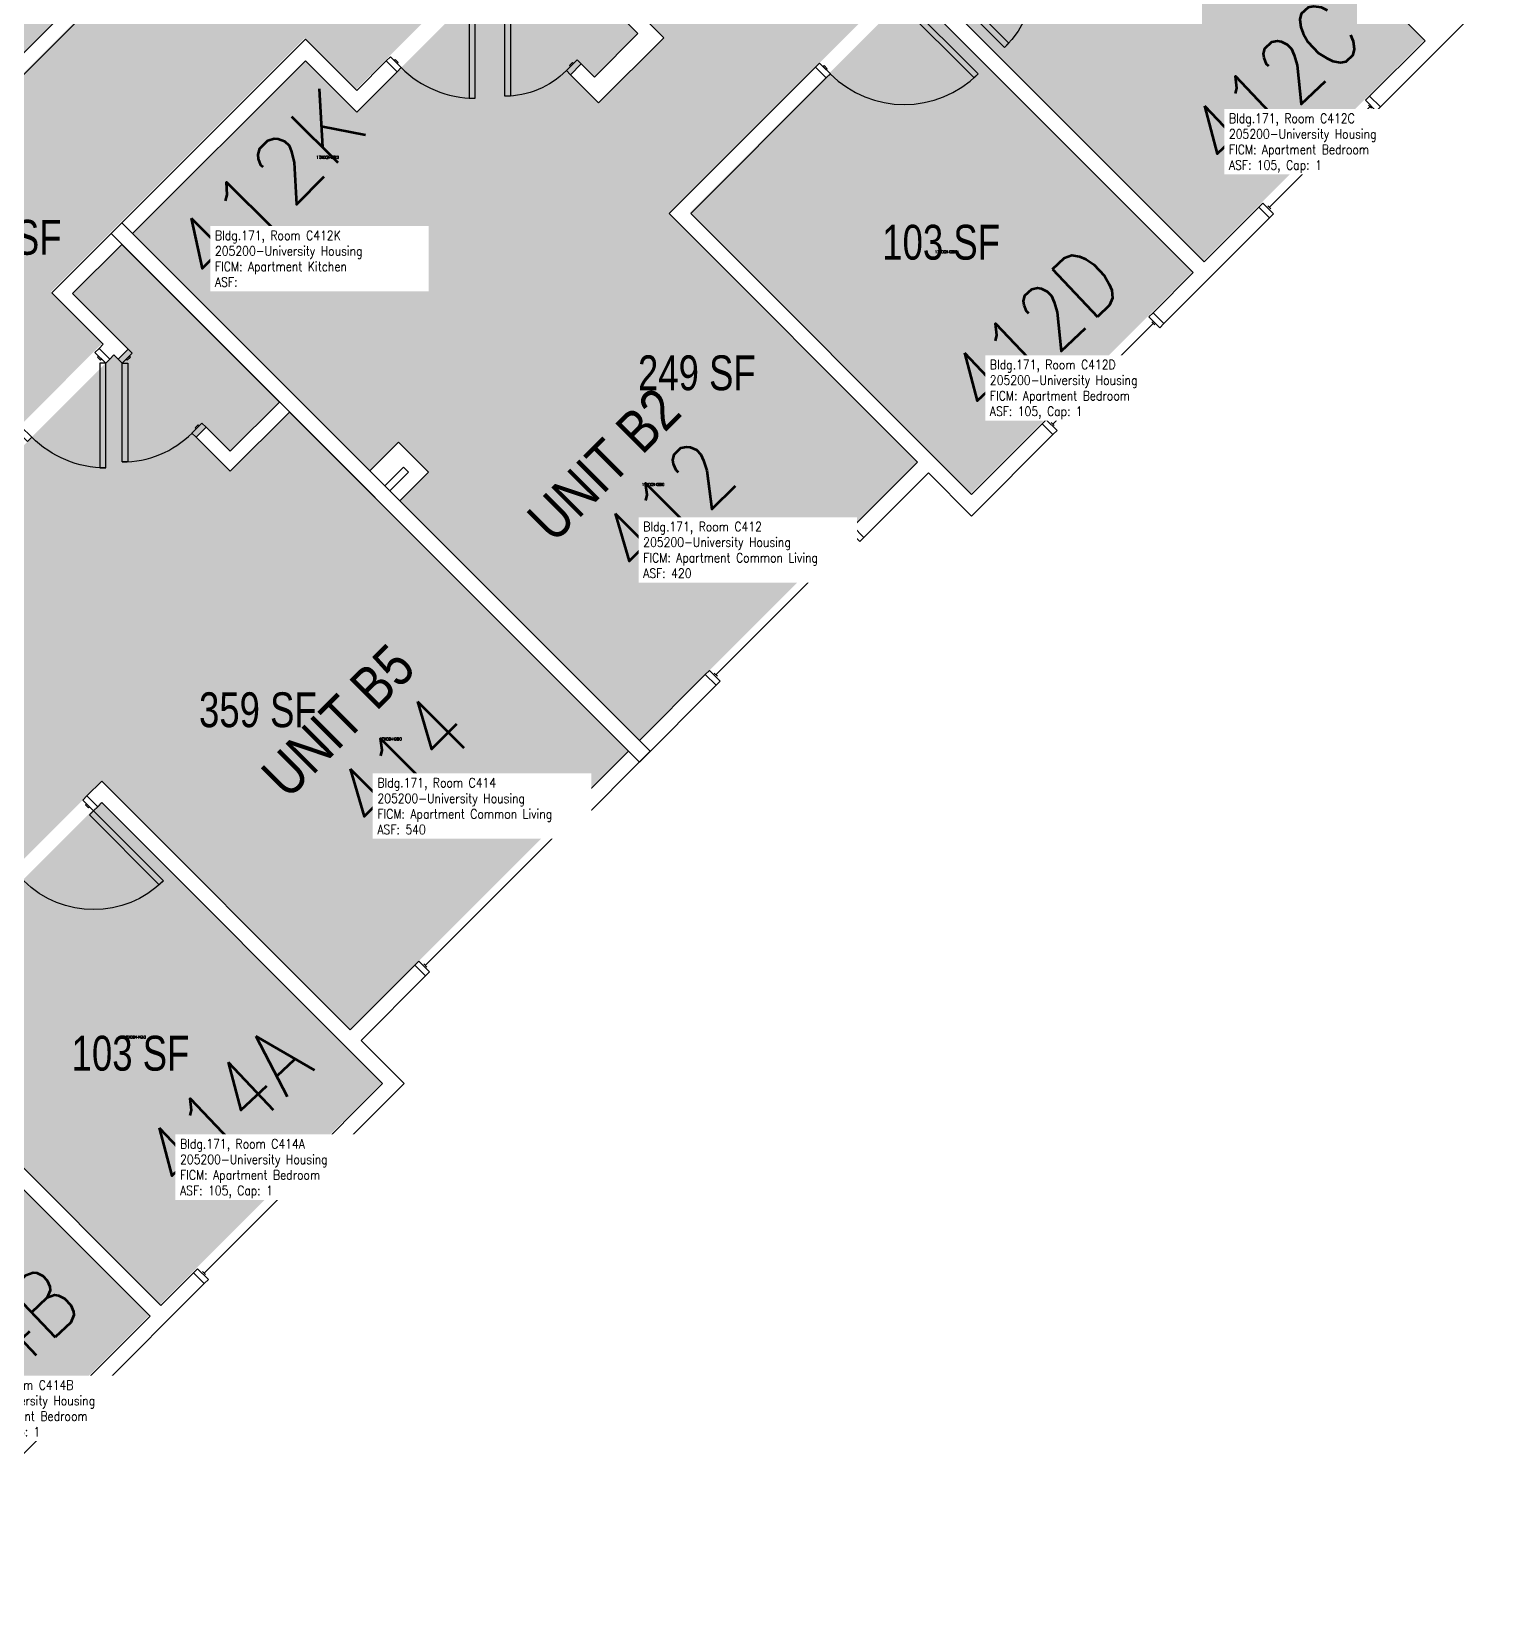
# Model space of a CAD drawing. Header units: inches. Extents: x 56 to 3925, y -1092 to 1470.
# Drawn here: x 1860 to 2361, y -762 to -216 of the extents above; entities that cross this region are included whole.
import ezdxf
from ezdxf.enums import TextEntityAlignment as Align

# ---------------------------------------------------------------- set-up
doc = ezdxf.new("R2010")
doc.units = ezdxf.units.IN
doc.header["$LTSCALE"] = 48
doc.header["$MEASUREMENT"] = 0
for name, color, linetype in [('A-DOOR', 2, 'Continuous'), ('A-GLAZ', 152, 'Continuous'), ('A-IDEN-RNUM', 7, 'Continuous'), ('A-IDEN-SNUM', 4, 'Continuous'), ('A-IDEN-VNUM', 4, 'Continuous'), ('A-MISC', 1, 'Continuous'), ('A-WALL', 5, 'Continuous'), ('AREA-TEXT', 3, 'Continuous'), ('Rooms-Category-Color', 7, 'Continuous'), ('Rooms-College-Color', 7, 'Continuous'), ('Rooms-Department-Color', 7, 'Continuous'), ('Rooms-Division-Color', 7, 'Continuous'), ('Rooms-Information', 7, 'Continuous')]:
    doc.layers.add(name, color=color, linetype=linetype)
doc.styles.add('AREA', font='arial.ttf', dxfattribs={"width": 0.75, "height": 12})
doc.styles.add('ROOMSNUMBER', font='txt.shx', dxfattribs={"height": 0.03})
doc.styles.add('ROOMVNUMBER', font='simplex.shx', dxfattribs={"width": 0.85})
doc.styles.get("Standard").update_dxf_attribs({"font": 'ARIALN.TTF'})

msp = doc.modelspace()

# ---------------------------------------------------------------- hatches: boundary and pattern name
at = {"layer": 'Rooms-Category-Color', "true_color": 0xadadad}
msp.add_hatch(color=253, dxfattribs=at).paths.add_polyline_path([(1409.39, -762.36), (1366.97, -719.93), (1766.42, -320.48), (1748.74, -302.81), (1806.95, -244.59), (1824.63, -262.27), (1954.76, -132.14), (1937.09, -114.46), (1995.3, -56.25), (2012.98, -73.93), (2229.46, 142.56), (2233.43, 138.59), (2257.31, 162.46), (2253.33, 166.43), (2269.51, 182.61), (2270.83, 181.29), (2279.14, 189.6), (2331.47, 137.27), (2332.88, 135.86), (2324.57, 127.55), (2321.92, 130.2), (2282.31, 90.59), (2272.33, 100.57), (2012.09, -159.66), (2029.77, -177.34), (1971.56, -235.55), (1953.88, -217.88), (1866.56, -305.19), (1884.24, -322.87), (1842.43, -364.68), (1824.75, -347)])
at = {"layer": 'Rooms-Category-Color', "true_color": 0x728ef3}
for points in [[(1986.69, -377.11), (2046.19, -317.61), (1971.86, -243.28), (2015.08, -200.06), (2021.41, -206.38), (2025.12, -202.67), (2018.79, -196.34), (2033.78, -181.35), (2068.69, -216.27), (2053.7, -231.26), (2049.16, -226.71), (2045.45, -230.43), (2055.12, -240.1), (2077.53, -217.68), (2067.72, -207.87), (2088.05, -187.54), (2097.86, -197.35), (2222.34, -72.88), (2212.53, -63.07), (2232.85, -42.74), (2273.87, -83.75), (2079.41, -278.2), (2164.97, -363.76), (2069.16, -459.58)], [(1824.93, -255.15), (1732.92, -163.13), (1782.52, -113.54), (1792.86, -123.88), (1802.76, -113.98), (1884.43, -195.65)], [(2339.42, -218.42), (2263.31, -294.52), (2166.62, -197.82), (2242.72, -121.72)], [(2259.6, -298.23), (2183.23, -374.6), (2086.54, -277.9), (2162.91, -201.54)], [(1954.18, -225.6), (2046.19, -317.61), (1996.59, -367.21), (1986.25, -356.87), (1976.35, -366.77), (1894.68, -285.1)], [(1609.8, -747.81), (1884.07, -473.54), (1969.63, -559.1), (2065.45, -463.29), (1948.69, -346.53), (1928.29, -366.92), (1916.53, -355.17), (1919.98, -351.72), (1928.29, -360.03), (1945.24, -343.08), (1890.97, -288.81), (1874.02, -305.76), (1893.11, -324.85), (1889.66, -328.3), (1888.25, -326.88), (1843, -372.14), (1825.32, -354.46), (1792.65, -387.13), (1802.55, -397.03), (1797.42, -402.15), (1840.11, -444.84), (1760.82, -524.12), (1765.95, -529.25), (1745, -550.2), (1735.2, -540.39), (1714.6, -560.99), (1721.67, -568.06), (1596.46, -693.27), (1589.39, -686.2), (1568.79, -706.8)], [(1904.1, -653.73), (1980.47, -577.36), (1883.77, -480.67), (1807.41, -557.03)], [(1824.29, -733.55), (1900.39, -657.44), (1803.69, -560.75), (1727.59, -636.85)]]:
    msp.add_hatch(color=171, dxfattribs=at).paths.add_polyline_path(points)
at = {"layer": 'Rooms-College-Color', "true_color": 0xadadad}
for points in [[(1409.39, -762.36), (1366.97, -719.93), (1766.42, -320.48), (1748.74, -302.81), (1806.95, -244.59), (1824.63, -262.27), (1954.76, -132.14), (1937.09, -114.46), (1995.3, -56.25), (2012.98, -73.93), (2229.46, 142.56), (2233.43, 138.59), (2257.31, 162.46), (2253.33, 166.43), (2269.51, 182.61), (2270.83, 181.29), (2279.14, 189.6), (2331.47, 137.27), (2332.88, 135.86), (2324.57, 127.55), (2321.92, 130.2), (2282.31, 90.59), (2272.33, 100.57), (2012.09, -159.66), (2029.77, -177.34), (1971.56, -235.55), (1953.88, -217.88), (1866.56, -305.19), (1884.24, -322.87), (1842.43, -364.68), (1824.75, -347)], [(1986.69, -377.11), (2046.19, -317.61), (1971.86, -243.28), (2015.08, -200.06), (2021.41, -206.38), (2025.12, -202.67), (2018.79, -196.34), (2033.78, -181.35), (2068.69, -216.27), (2053.7, -231.26), (2049.16, -226.71), (2045.45, -230.43), (2055.12, -240.1), (2077.53, -217.68), (2067.72, -207.87), (2088.05, -187.54), (2097.86, -197.35), (2222.34, -72.88), (2212.53, -63.07), (2232.85, -42.74), (2273.87, -83.75), (2079.41, -278.2), (2164.97, -363.76), (2069.16, -459.58)], [(1824.93, -255.15), (1732.92, -163.13), (1782.52, -113.54), (1792.86, -123.88), (1802.76, -113.98), (1884.43, -195.65)], [(2339.42, -218.42), (2263.31, -294.52), (2166.62, -197.82), (2242.72, -121.72)], [(2259.6, -298.23), (2183.23, -374.6), (2086.54, -277.9), (2162.91, -201.54)], [(1954.18, -225.6), (2046.19, -317.61), (1996.59, -367.21), (1986.25, -356.87), (1976.35, -366.77), (1894.68, -285.1)], [(1609.8, -747.81), (1884.07, -473.54), (1969.63, -559.1), (2065.45, -463.29), (1948.69, -346.53), (1928.29, -366.92), (1916.53, -355.17), (1919.98, -351.72), (1928.29, -360.03), (1945.24, -343.08), (1890.97, -288.81), (1874.02, -305.76), (1893.11, -324.85), (1889.66, -328.3), (1888.25, -326.88), (1843, -372.14), (1825.32, -354.46), (1792.65, -387.13), (1802.55, -397.03), (1797.42, -402.15), (1840.11, -444.84), (1760.82, -524.12), (1765.95, -529.25), (1745, -550.2), (1735.2, -540.39), (1714.6, -560.99), (1721.67, -568.06), (1596.46, -693.27), (1589.39, -686.2), (1568.79, -706.8)], [(1904.1, -653.73), (1980.47, -577.36), (1883.77, -480.67), (1807.41, -557.03)], [(1824.29, -733.55), (1900.39, -657.44), (1803.69, -560.75), (1727.59, -636.85)]]:
    msp.add_hatch(color=253, dxfattribs=at).paths.add_polyline_path(points)
at = {"layer": 'Rooms-Department-Color', "true_color": 0xacacac}
msp.add_hatch(color=253, dxfattribs=at).paths.add_polyline_path([(1409.39, -762.36), (1366.97, -719.93), (1766.42, -320.48), (1748.74, -302.81), (1806.95, -244.59), (1824.63, -262.27), (1954.76, -132.14), (1937.09, -114.46), (1995.3, -56.25), (2012.98, -73.93), (2229.46, 142.56), (2233.43, 138.59), (2257.31, 162.46), (2253.33, 166.43), (2269.51, 182.61), (2270.83, 181.29), (2279.14, 189.6), (2331.47, 137.27), (2332.88, 135.86), (2324.57, 127.55), (2321.92, 130.2), (2282.31, 90.59), (2272.33, 100.57), (2012.09, -159.66), (2029.77, -177.34), (1971.56, -235.55), (1953.88, -217.88), (1866.56, -305.19), (1884.24, -322.87), (1842.43, -364.68), (1824.75, -347)])
at = {"layer": 'Rooms-Department-Color', "true_color": 0x604aed}
for points in [[(1986.69, -377.11), (2046.19, -317.61), (1971.86, -243.28), (2015.08, -200.06), (2021.41, -206.38), (2025.12, -202.67), (2018.79, -196.34), (2033.78, -181.35), (2068.69, -216.27), (2053.7, -231.26), (2049.16, -226.71), (2045.45, -230.43), (2055.12, -240.1), (2077.53, -217.68), (2067.72, -207.87), (2088.05, -187.54), (2097.86, -197.35), (2222.34, -72.88), (2212.53, -63.07), (2232.85, -42.74), (2273.87, -83.75), (2079.41, -278.2), (2164.97, -363.76), (2069.16, -459.58)], [(1824.93, -255.15), (1732.92, -163.13), (1782.52, -113.54), (1792.86, -123.88), (1802.76, -113.98), (1884.43, -195.65)], [(2339.42, -218.42), (2263.31, -294.52), (2166.62, -197.82), (2242.72, -121.72)], [(2259.6, -298.23), (2183.23, -374.6), (2086.54, -277.9), (2162.91, -201.54)], [(1954.18, -225.6), (2046.19, -317.61), (1996.59, -367.21), (1986.25, -356.87), (1976.35, -366.77), (1894.68, -285.1)], [(1609.8, -747.81), (1884.07, -473.54), (1969.63, -559.1), (2065.45, -463.29), (1948.69, -346.53), (1928.29, -366.92), (1916.53, -355.17), (1919.98, -351.72), (1928.29, -360.03), (1945.24, -343.08), (1890.97, -288.81), (1874.02, -305.76), (1893.11, -324.85), (1889.66, -328.3), (1888.25, -326.88), (1843, -372.14), (1825.32, -354.46), (1792.65, -387.13), (1802.55, -397.03), (1797.42, -402.15), (1840.11, -444.84), (1760.82, -524.12), (1765.95, -529.25), (1745, -550.2), (1735.2, -540.39), (1714.6, -560.99), (1721.67, -568.06), (1596.46, -693.27), (1589.39, -686.2), (1568.79, -706.8)], [(1904.1, -653.73), (1980.47, -577.36), (1883.77, -480.67), (1807.41, -557.03)], [(1824.29, -733.55), (1900.39, -657.44), (1803.69, -560.75), (1727.59, -636.85)]]:
    msp.add_hatch(color=173, dxfattribs=at).paths.add_polyline_path(points)
at = {"layer": 'Rooms-Division-Color', "true_color": 0xadadad}
msp.add_hatch(color=253, dxfattribs=at).paths.add_polyline_path([(1409.39, -762.36), (1366.97, -719.93), (1766.42, -320.48), (1748.74, -302.81), (1806.95, -244.59), (1824.63, -262.27), (1954.76, -132.14), (1937.09, -114.46), (1995.3, -56.25), (2012.98, -73.93), (2229.46, 142.56), (2233.43, 138.59), (2257.31, 162.46), (2253.33, 166.43), (2269.51, 182.61), (2270.83, 181.29), (2279.14, 189.6), (2331.47, 137.27), (2332.88, 135.86), (2324.57, 127.55), (2321.92, 130.2), (2282.31, 90.59), (2272.33, 100.57), (2012.09, -159.66), (2029.77, -177.34), (1971.56, -235.55), (1953.88, -217.88), (1866.56, -305.19), (1884.24, -322.87), (1842.43, -364.68), (1824.75, -347)])
at = {"layer": 'Rooms-Division-Color', "true_color": 0x604aed}
for points in [[(1986.69, -377.11), (2046.19, -317.61), (1971.86, -243.28), (2015.08, -200.06), (2021.41, -206.38), (2025.12, -202.67), (2018.79, -196.34), (2033.78, -181.35), (2068.69, -216.27), (2053.7, -231.26), (2049.16, -226.71), (2045.45, -230.43), (2055.12, -240.1), (2077.53, -217.68), (2067.72, -207.87), (2088.05, -187.54), (2097.86, -197.35), (2222.34, -72.88), (2212.53, -63.07), (2232.85, -42.74), (2273.87, -83.75), (2079.41, -278.2), (2164.97, -363.76), (2069.16, -459.58)], [(1824.93, -255.15), (1732.92, -163.13), (1782.52, -113.54), (1792.86, -123.88), (1802.76, -113.98), (1884.43, -195.65)], [(2339.42, -218.42), (2263.31, -294.52), (2166.62, -197.82), (2242.72, -121.72)], [(2259.6, -298.23), (2183.23, -374.6), (2086.54, -277.9), (2162.91, -201.54)], [(1954.18, -225.6), (2046.19, -317.61), (1996.59, -367.21), (1986.25, -356.87), (1976.35, -366.77), (1894.68, -285.1)], [(1609.8, -747.81), (1884.07, -473.54), (1969.63, -559.1), (2065.45, -463.29), (1948.69, -346.53), (1928.29, -366.92), (1916.53, -355.17), (1919.98, -351.72), (1928.29, -360.03), (1945.24, -343.08), (1890.97, -288.81), (1874.02, -305.76), (1893.11, -324.85), (1889.66, -328.3), (1888.25, -326.88), (1843, -372.14), (1825.32, -354.46), (1792.65, -387.13), (1802.55, -397.03), (1797.42, -402.15), (1840.11, -444.84), (1760.82, -524.12), (1765.95, -529.25), (1745, -550.2), (1735.2, -540.39), (1714.6, -560.99), (1721.67, -568.06), (1596.46, -693.27), (1589.39, -686.2), (1568.79, -706.8)], [(1904.1, -653.73), (1980.47, -577.36), (1883.77, -480.67), (1807.41, -557.03)], [(1824.29, -733.55), (1900.39, -657.44), (1803.69, -560.75), (1727.59, -636.85)]]:
    msp.add_hatch(color=173, dxfattribs=at).paths.add_polyline_path(points)

# ---------------------------------------------------------------- linework, layer by layer
at = {"layer": 'A-DOOR'}
for points in [[(2169.48, -195.56), (2170.89, -194.14), (2196.35, -219.6), (2194.93, -221.01)], [(2012.61, -202.52), (2010.61, -202.52), (2010.61, -238.52), (2012.61, -238.52)], [(2160.37, -204.66), (2158.96, -206.08), (2184.41, -231.53), (2185.83, -230.12)], [(2022.82, -207.8), (2024.82, -207.8), (2024.82, -237.8), (2022.82, -237.8)], [(1983.44, -224.26), (1982.03, -225.68), (1985.74, -229.39), (1987.15, -227.97)], [(1984.68, -225.5), (1985.03, -225.15), (1986.09, -226.21), (1985.74, -226.56)], [(2047.74, -225.3), (2049.16, -226.71), (2045.45, -230.42), (2044.03, -229.01)], [(2046.51, -226.53), (2046.15, -226.18), (2045.09, -227.24), (2045.45, -227.59)], [(2131.2, -226.4), (2129.79, -227.82), (2133.5, -231.53), (2134.92, -230.12)], [(2132.44, -227.64), (2132.8, -227.29), (2133.86, -228.35), (2133.5, -228.7)], [(1881.69, -326.02), (1883.1, -324.6), (1886.81, -328.31), (1885.4, -329.73)], [(1882.93, -327.25), (1882.57, -327.61), (1883.63, -328.67), (1883.99, -328.31)], [(1894.52, -326.26), (1893.11, -324.85), (1889.66, -328.29), (1891.08, -329.71)], [(1893.55, -327.23), (1893.9, -327.59), (1892.84, -328.65), (1892.49, -328.29)], [(1885.4, -329.73), (1883.4, -329.73), (1883.4, -365.73), (1885.4, -365.73)], [(1891.08, -329.71), (1893.08, -329.71), (1893.08, -363.71), (1891.08, -363.71)], [(1856.23, -351.47), (1854.82, -352.89), (1858.53, -356.6), (1859.94, -355.18)], [(1918.56, -350.3), (1919.98, -351.72), (1916.53, -355.16), (1915.12, -353.75)], [(1917.59, -351.28), (1917.24, -350.92), (1916.18, -351.98), (1916.53, -352.34)], [(1877.53, -480.08), (1878.94, -478.67), (1882.66, -482.38), (1881.24, -483.79)], [(1878.77, -481.32), (1878.41, -481.67), (1879.47, -482.73), (1879.83, -482.38)], [(1881.24, -483.79), (1879.83, -485.21), (1903.87, -509.25), (1905.28, -507.83)]]:
    msp.add_lwpolyline(points, close=True, dxfattribs=at)
at = {"layer": 'A-DOOR', "extrusion": (0, 0, -1)}
for centre, radius, start, end in [((-2169.48, -195.56), 36, 135, 225), ((-2022.82, -207.8), 30, 225, 270), ((-1885.4, -329.73), 36, 270, 315), ((-1881.24, -483.79), 34, 225, 315)]:
    msp.add_arc(centre, radius, start, end, dxfattribs=at)
at = {"layer": 'A-DOOR'}
for centre, radius, start, end in [((2012.61, -202.52), 36, 225, 270), ((2160.37, -204.66), 36, 225, 315), ((1891.08, -329.71), 34, 270, 315)]:
    msp.add_arc(centre, radius, start, end, dxfattribs=at)
at = {"layer": 'A-GLAZ'}
for p, q in [((2286.06, -276.08), (2320.71, -241.43)), ((2320.18, -240.9), (2321.24, -241.96)), ((2285.53, -275.55), (2286.59, -276.61)), ((2211.48, -350.66), (2246.13, -316.01)), ((2245.6, -315.48), (2246.66, -316.54)), ((2210.95, -350.13), (2212.01, -351.19)), ((2095.49, -436.95), (2142.87, -389.58)), ((2142.34, -389.05), (2143.4, -390.11)), ((2094.96, -436.42), (2096.02, -437.48)), ((2042.82, -489.62), (1995.45, -537)), ((2042.29, -489.09), (2043.35, -490.15)), ((1994.92, -536.46), (1995.98, -537.53)), ((1953.92, -608.22), (1919.28, -642.86)), ((1953.39, -607.69), (1954.45, -608.75)), ((1918.75, -642.33), (1919.81, -643.39)), ((1879.34, -682.8), (1844.69, -717.45)), ((1878.81, -682.27), (1879.87, -683.33))]:
    msp.add_line(p, q, dxfattribs=at)
for points in [[(2322.92, -242.93), (2324.33, -241.52), (2320.62, -237.81), (2319.21, -239.22)], [(2287.56, -278.29), (2286.15, -279.7), (2282.44, -275.99), (2283.85, -274.58)], [(2248.34, -317.51), (2249.75, -316.1), (2246.04, -312.39), (2244.63, -313.8)], [(2212.99, -352.87), (2211.57, -354.28), (2207.86, -350.57), (2209.27, -349.15)], [(2145.08, -391.08), (2146.49, -389.66), (2142.78, -385.95), (2141.36, -387.37)], [(2096.99, -439.16), (2095.58, -440.58), (2091.87, -436.86), (2093.28, -435.45)], [(2045.03, -491.12), (2046.45, -489.71), (2042.73, -486), (2041.32, -487.41)], [(1996.95, -539.2), (1995.53, -540.62), (1991.82, -536.91), (1993.24, -535.49)], [(1956.13, -609.72), (1957.55, -608.3), (1953.84, -604.59), (1952.42, -606.01)], [(1920.78, -645.07), (1919.36, -646.49), (1915.65, -642.78), (1917.07, -641.36)], [(1881.55, -684.3), (1882.97, -682.89), (1879.25, -679.17), (1877.84, -680.59)]]:
    msp.add_lwpolyline(points, close=True, dxfattribs=at)
at = {"layer": 'A-WALL'}
for p, q in [((2243.02, -122.02), (2339.71, -218.71)), ((2033.78, -181.35), (2068.69, -216.26)), ((1824.93, -262.57), (1891.85, -195.65)), ((1884.42, -195.65), (1824.93, -255.14)), ((2163.2, -201.83), (2259.9, -298.53)), ((2263.61, -294.82), (2166.91, -198.12)), ((2324.33, -241.52), (2360.77, -205.08)), ((2077.53, -217.68), (2067.72, -207.87)), ((1954.18, -218.17), (1887.25, -285.09)), ((1971.85, -235.85), (1954.18, -218.17)), ((2068.69, -216.26), (2053.7, -231.25)), ((2055.12, -240.09), (2077.53, -217.68)), ((2339.71, -218.71), (2320.62, -237.81)), ((1894.68, -285.09), (1954.18, -225.6)), ((1954.18, -225.6), (1971.85, -243.27)), ((1982.03, -225.68), (1971.85, -235.85)), ((1971.85, -243.27), (1985.74, -229.39)), ((1985.74, -229.39), (1982.03, -225.68)), ((2049.16, -226.71), (2045.45, -230.42)), ((2053.7, -231.25), (2049.16, -226.71)), ((2129.79, -227.82), (2079.41, -278.2)), ((2133.5, -231.53), (2129.79, -227.82)), ((2045.45, -230.42), (2055.12, -240.09)), ((2086.83, -278.2), (2133.5, -231.53)), ((2320.62, -237.81), (2324.33, -241.52)), ((2079.41, -278.2), (2164.97, -363.76)), ((2183.53, -374.9), (2086.83, -278.2)), ((2282.44, -275.99), (2263.61, -294.82)), ((2286.15, -279.7), (2282.44, -275.99)), ((1866.86, -305.49), (1890.97, -281.38)), ((1890.97, -281.38), (2072.87, -463.29)), ((2249.75, -316.1), (2286.15, -279.7)), ((1890.97, -288.81), (1874.02, -305.76)), ((1887.25, -285.09), (2069.16, -467)), ((1945.24, -343.08), (1890.97, -288.81)), ((1976.35, -366.77), (1894.68, -285.09)), ((2259.9, -298.53), (2246.04, -312.39)), ((1884.53, -323.17), (1866.86, -305.49)), ((1874.02, -305.76), (1893.11, -324.85)), ((2246.04, -312.39), (2249.75, -316.1)), ((1883.1, -324.6), (1884.53, -323.17)), ((1886.81, -328.31), (1883.1, -324.6)), ((1888.25, -326.88), (1886.81, -328.31)), ((1889.66, -328.29), (1888.25, -326.88)), ((1893.11, -324.85), (1889.66, -328.29)), ((1928.29, -360.03), (1945.24, -343.08)), ((1948.68, -346.52), (1928.29, -366.92)), ((2065.44, -463.29), (1948.68, -346.52)), ((1916.53, -355.16), (1919.98, -351.72)), ((1928.29, -366.92), (1916.53, -355.16)), ((1919.98, -351.72), (1928.29, -360.03)), ((2207.86, -350.57), (2183.53, -374.9)), ((2183.53, -382.32), (2211.57, -354.28)), ((2211.57, -354.28), (2207.86, -350.57)), ((1986.25, -356.87), (1976.35, -366.77)), ((1996.59, -367.21), (1986.25, -356.87)), ((1981.47, -371.89), (1987.93, -365.44)), ((1987.93, -365.44), (1989.7, -367.21)), ((2164.97, -363.76), (2142.78, -385.95)), ((1989.7, -367.21), (1983.24, -373.66)), ((1986.69, -377.11), (1996.59, -367.21)), ((2146.49, -389.66), (2168.68, -367.47)), ((2168.68, -367.47), (2183.53, -382.32)), ((1983.24, -373.66), (1981.47, -371.89)), ((2069.16, -459.57), (1986.69, -377.11)), ((2142.78, -385.95), (2146.49, -389.66)), ((2091.87, -436.86), (2069.16, -459.57)), ((2095.58, -440.58), (2091.87, -436.86)), ((2069.16, -467), (2095.58, -440.58)), ((2042.73, -486), (2065.44, -463.29)), ((2072.87, -463.29), (2046.45, -489.71)), ((1878.94, -478.67), (1884.07, -473.54)), ((1884.07, -473.54), (1969.63, -559.1)), ((1882.66, -482.38), (1878.94, -478.67)), ((1884.07, -480.96), (1882.66, -482.38)), ((1980.77, -577.66), (1884.07, -480.96)), ((2046.45, -489.71), (2042.73, -486)), ((1969.63, -559.1), (1991.82, -536.91)), ((1995.53, -540.62), (1973.34, -562.81)), ((1991.82, -536.91), (1995.53, -540.62)), ((1807.7, -557.33), (1904.4, -654.03)), ((1900.69, -657.74), (1803.99, -561.04)), ((1973.34, -562.81), (1988.19, -577.66)), ((1953.84, -604.59), (1980.77, -577.66)), ((1988.19, -577.66), (1957.55, -608.3)), ((1957.55, -608.3), (1953.84, -604.59)), ((1904.4, -654.03), (1915.65, -642.78)), ((1915.65, -642.78), (1919.36, -646.49)), ((1919.36, -646.49), (1882.97, -682.89)), ((1879.25, -679.17), (1900.69, -657.74)), ((1882.97, -682.89), (1879.25, -679.17))]:
    msp.add_line(p, q, dxfattribs=at)

# ---------------------------------------------------------------- texts
at = {"layer": 'A-IDEN-RNUM', "style": 'ROOMSNUMBER', "width": 0.85}
for s, p in [('0412-K0', (1961.82, -258.85)), ('0412-D0', (2174.78, -291.38)), ('0412-00', (2073.86, -371.45)), ('0414-00', (1983.52, -459.08)), ('0414-A0', (1895.43, -561.67))]:
    msp.add_text(s, height=1, dxfattribs=at).set_placement(p, align=Align.MIDDLE_CENTER)
at = {"layer": 'A-IDEN-SNUM', "style": 'ROOMSNUMBER', "width": 0.85}
for s, p in [('1710C412K0', (1961.82, -258.85)), ('1710C412D0', (2174.78, -291.38)), ('1710C41200', (2073.86, -371.45)), ('1710C41400', (1983.52, -459.08)), ('1710C414A0', (1895.43, -561.67))]:
    msp.add_text(s, height=1, dxfattribs=at).set_placement(p, align=Align.MIDDLE_CENTER)
at = {"layer": 'A-IDEN-VNUM', "style": 'ROOMVNUMBER', "width": 0.85}
for s, rotation, p in [('412C', 43.5406, (2287.85, -233.76)), ('412D', 43.5406, (2205.21, -318.82)), ('412', 45, (2078.64, -379.57)), ('414', 45, (1987.44, -467.43)), ('414A', 43.5406, (1927.03, -586.39)), ('414B', 43.5406, (1846.31, -670.05))]:
    msp.add_text(s, height=22.5, rotation=rotation, dxfattribs=at).set_placement(p, align=Align.MIDDLE_CENTER)
at = {"layer": 'A-IDEN-VNUM', "style": 'ROOMVNUMBER'}
msp.add_text('412K', height=22.5, rotation=45.278, dxfattribs=at).set_placement((1941.43, -268.83), align=Align.MIDDLE_CENTER)
at = {"layer": 'A-MISC'}
for s, p in [('UNIT B2', (2062.01, -369.68)), ('UNIT B5', (1970.49, -457.86))]:
    msp.add_text(s, height=14.4, rotation=45, dxfattribs=at).set_placement(p, align=Align.CENTER)
at = {"layer": 'AREA-TEXT', "style": 'AREA', "width": 0.75}
for s, p in [('595 SF', (1849.93, -286.38)), ('103 SF', (2173.07, -288.07)), ('75 SF', (1970.44, -296.4)), ('249 SF', (2088.96, -333.01)), ('359 SF', (1937.8, -448.99)), ('103 SF', (1893.94, -567.2))]:
    msp.add_text(s, height=12, dxfattribs=at).set_placement(p, align=Align.MIDDLE_CENTER)

# ---------------------------------------------------------------- next in the draw order: texts
at = {"layer": 'Rooms-Information', "char_height": 3.2143, "width": 72, "attachment_point": 7, "style": 'ROOMVNUMBER', "bg_fill": 3, "box_fill_scale": 1.5, "bg_fill_color": 256, "bg_fill_true_color": 13158600, "bg_fill_transparency": 0}
for s, insert in [('Bldg.171, Room C412C^M^J205200-University Housing^M^JFICM: Apartment Bedroom^M^JASF: 105, Cap: 1', (2272.17, -264.18)), ('Bldg.171, Room C412K^M^J205200-University Housing^M^JFICM: Apartment Kitchen^M^JASF: ', (1923.03, -303.39)), ('Bldg.171, Room C412D^M^J205200-University Housing^M^JFICM: Apartment Bedroom^M^JASF: 105, Cap: 1', (2189.85, -348.94)), ('Bldg.171, Room C412^M^J205200-University Housing^M^JFICM: Apartment Common Living^M^JASF: 420', (2070.49, -403.62)), ('Bldg.171, Room C414^M^J205200-University Housing^M^JFICM: Apartment Common Living^M^JASF: 540', (1978.97, -491.8)), ('Bldg.171, Room C414A^M^J205200-University Housing^M^JFICM: Apartment Bedroom^M^JASF: 105, Cap: 1', (1911.02, -617.13)), ('Bldg.171, Room C414B^M^J205200-University Housing^M^JFICM: Apartment Bedroom^M^JASF: 105, Cap: 1', (1830.95, -700.17))]:
    msp.add_mtext(s, dxfattribs=dict(at, insert=insert))

doc.saveas('drawing.dxf')
